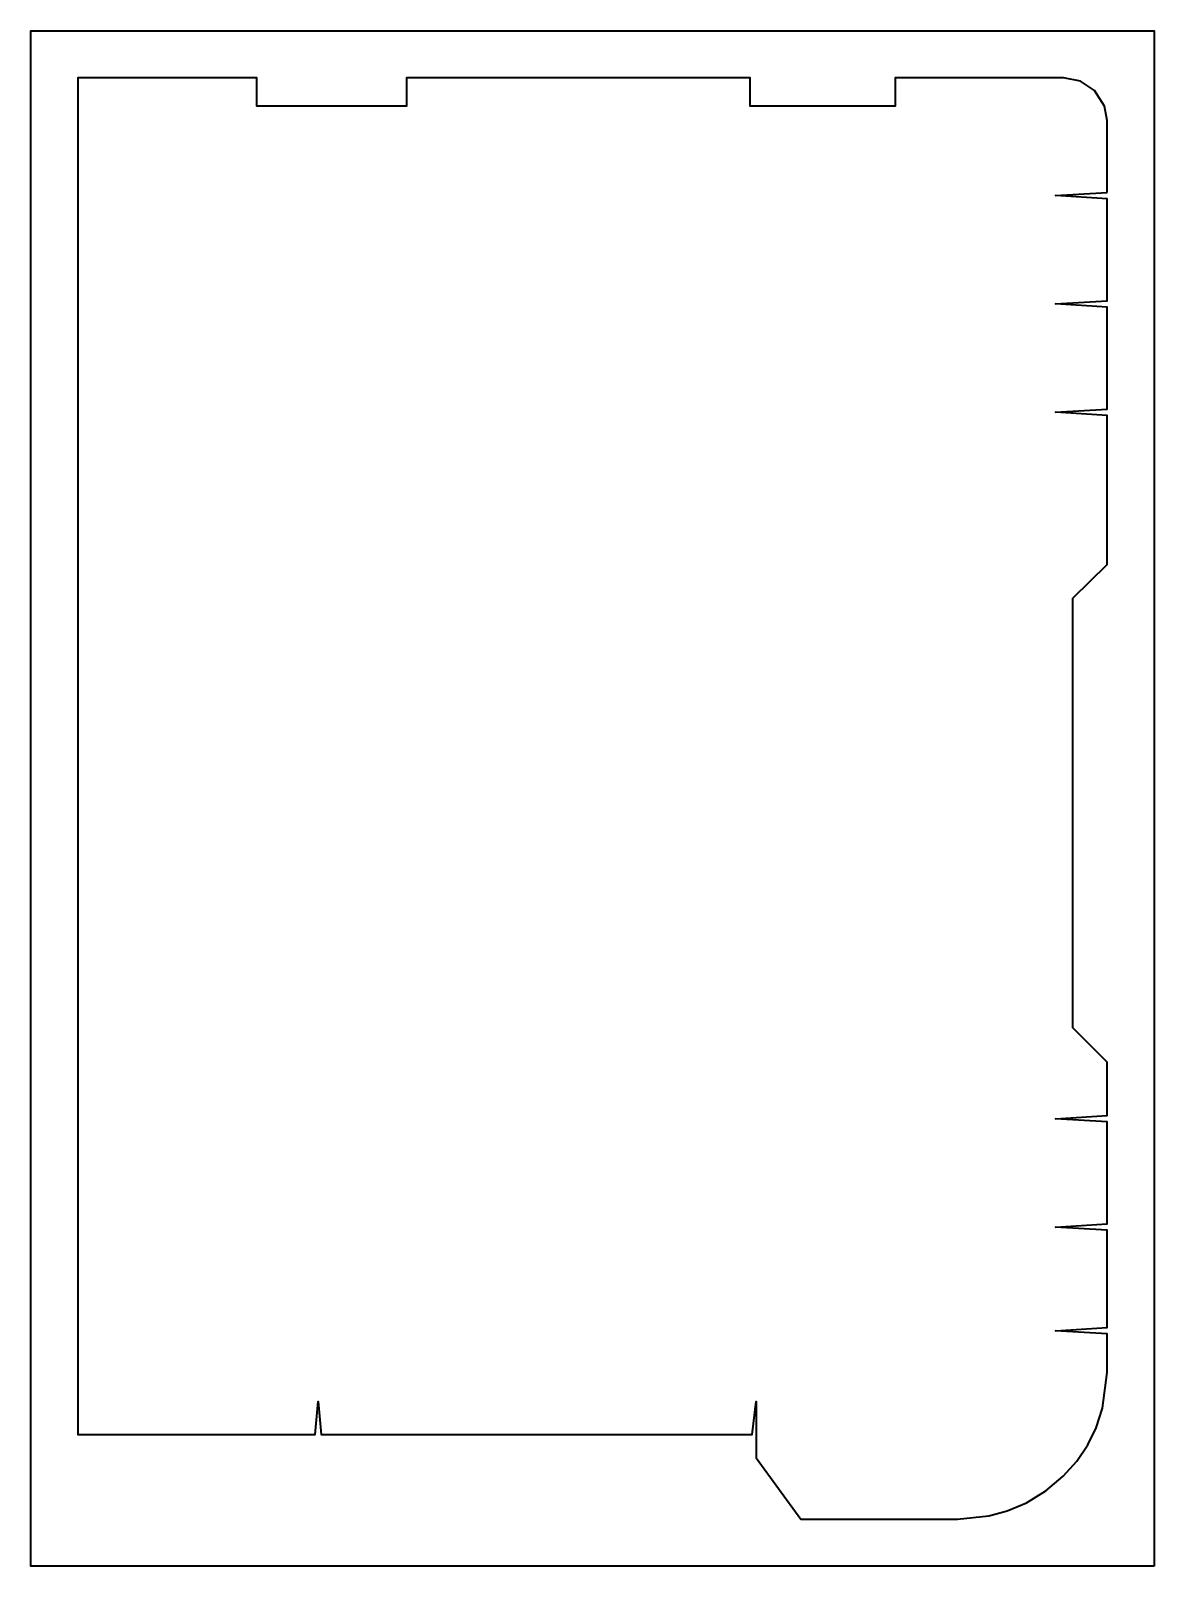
# Model space of a CAD drawing. Header units: millimetres. Extents: x -14 to 224, y -15 to 311.
import ezdxf

# ---------------------------------------------------------------- set-up
doc = ezdxf.new("R2010")
doc.units = ezdxf.units.MM
doc.header["$MEASUREMENT"] = 0
doc.layers.get('0').update_dxf_attribs({"lineweight": 0})
doc.layers.add('Safety', color=7, linetype='Continuous', lineweight=0)

msp = doc.modelspace()

# ---------------------------------------------------------------- linework, layer by layer
at = {"color": 240, "lineweight": 35, "true_color": 0xed2024}
msp.add_lwpolyline([(214.16, 276.8), (214.16, 292.05), (213.63, 295.08), (211.45, 298.47), (208.51, 300.42), (204.9, 301.13), (169.16, 301.13), (169.16, 295.13), (138.41, 295.13), (138.41, 301.13), (65.41, 301.13), (65.41, 295.13), (33.66, 295.13), (33.66, 301.13), (-4.34, 301.13), (-4.34, 13.13), (46.01, 13.13), (46.66, 20.13), (47.32, 13.13), (138.82, 13.13), (139.66, 20.13), (139.66, 13.13), (139.66, 8.13), (149.16, -4.87), (164.39, -4.87), (174.62, -4.87), (182.36, -4.87), (189.07, -4.17), (192.94, -3.09), (197.01, -1.37), (201.13, 1.14), (204.85, 4.26), (204.85, 4.26), (207.7, 7.47), (210.03, 10.94), (211.8, 14.51), (213.19, 18.67), (214.16, 26.3), (214.16, 34.46), (203.16, 35.13), (214.16, 35.8), (214.16, 56.46), (203.16, 57.13), (214.16, 57.8), (214.16, 79.46), (203.16, 80.13), (214.16, 80.8), (214.16, 92.13), (206.86, 99.44), (206.86, 190.65), (214.16, 197.81), (214.16, 229.46), (203.16, 230.13), (214.16, 230.8), (214.16, 252.46), (203.16, 253.13), (214.16, 253.8), (214.16, 275.46), (203.16, 276.13)], close=True, dxfattribs=at)
at = {"layer": 'Safety', "color": 240, "lineweight": 35, "true_color": 0xed2024}
msp.add_lwpolyline([(224.16, -14.87), (-14.34, -14.87), (-14.34, 311.13), (224.16, 311.13)], close=True, dxfattribs=at)

doc.saveas('drawing.dxf')
